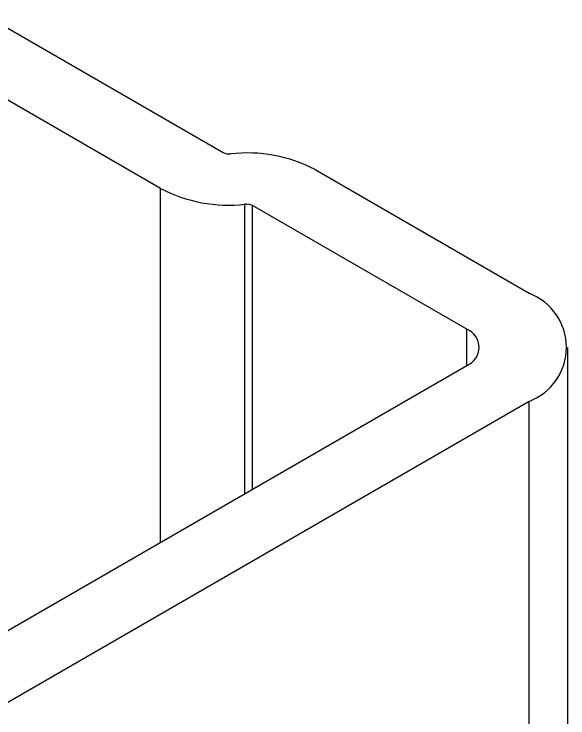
# Model space of a CAD drawing. Extents: x -976302 to -776254, y 5665 to 231437.
# Drawn here: x -788469.2 to -788406, y 89747.5 to 89827.7 of the extents above; entities that cross this region are included whole.
import ezdxf

# ---------------------------------------------------------------- set-up
doc = ezdxf.new("R2010")
doc.units = 0
doc.header["$LTSCALE"] = 1000
doc.header["$MEASUREMENT"] = 0
doc.layers.add('暖通', color=7, linetype='Continuous')

msp = doc.modelspace()

# ---------------------------------------------------------------- linework, layer by layer
at = {"layer": '暖通', "color": 7}
for p, q in [((-788472.655, 89827.716), (-788445.336, 89811.946)), ((-788472.655, 89827.716), (-788445.336, 89811.946)), ((-788452.453, 89807.837), (-788471.497, 89818.831)), ((-788452.453, 89807.837), (-788471.497, 89818.831)), ((-788434.842, 89809.996), (-788410.422, 89795.898)), ((-788434.842, 89809.996), (-788410.422, 89795.898)), ((-788452.453, 89767.526), (-788452.453, 89807.837)), ((-788452.453, 89767.526), (-788452.453, 89807.837)), ((-788442.833, 89773.08), (-788442.833, 89806.05)), ((-788442.833, 89773.08), (-788442.833, 89806.05)), ((-788417.538, 89791.79), (-788441.958, 89805.887)), ((-788441.958, 89773.585), (-788441.958, 89805.887)), ((-788417.538, 89791.79), (-788441.958, 89805.887)), ((-788441.958, 89773.585), (-788441.958, 89805.887)), ((-788417.538, 89787.682), (-788417.538, 89791.79)), ((-788417.538, 89787.682), (-788417.538, 89791.79)), ((-788406.001, 88601.101), (-788406.001, 89789.736)), ((-788406.001, 88601.101), (-788406.001, 89789.736)), ((-788543.141, 89715.173), (-788417.538, 89787.682)), ((-788543.141, 89715.173), (-788417.538, 89787.682)), ((-788410.422, 89783.574), (-788536.025, 89711.065)), ((-788410.422, 89783.574), (-788536.025, 89711.065)), ((-788410.422, 88599.289), (-788410.422, 89783.574)), ((-788410.422, 88599.289), (-788410.422, 89783.574))]:
    msp.add_line(p, q, dxfattribs=at)
for centre, radius, start, end in [((-788444.634, 89813.29), 1.516, 242.41764, 276.52896), ((-788444.634, 89813.29), 1.516, 242.41764, 276.52896), ((-788442.565, 89795.211), 16.68, 62.41764, 96.52896), ((-788442.565, 89795.211), 16.68, 62.41764, 96.52896), ((-788444.729, 89822.622), 16.68, 242.41764, 276.52896), ((-788444.729, 89822.622), 16.68, 242.41764, 276.52896), ((-788442.66, 89804.543), 1.516, 62.41764, 96.52896), ((-788442.66, 89804.543), 1.516, 62.41764, 96.52896), ((-788412.761, 89789.736), 6.591, 290.78342, 69.21658), ((-788412.761, 89789.736), 6.591, 290.78342, 69.21658), ((-788418.318, 89789.736), 2.197, 290.78342, 69.21658), ((-788418.318, 89789.736), 2.197, 290.78342, 69.21658)]:
    msp.add_arc(centre, radius, start, end, dxfattribs=at)

doc.saveas('drawing.dxf')
